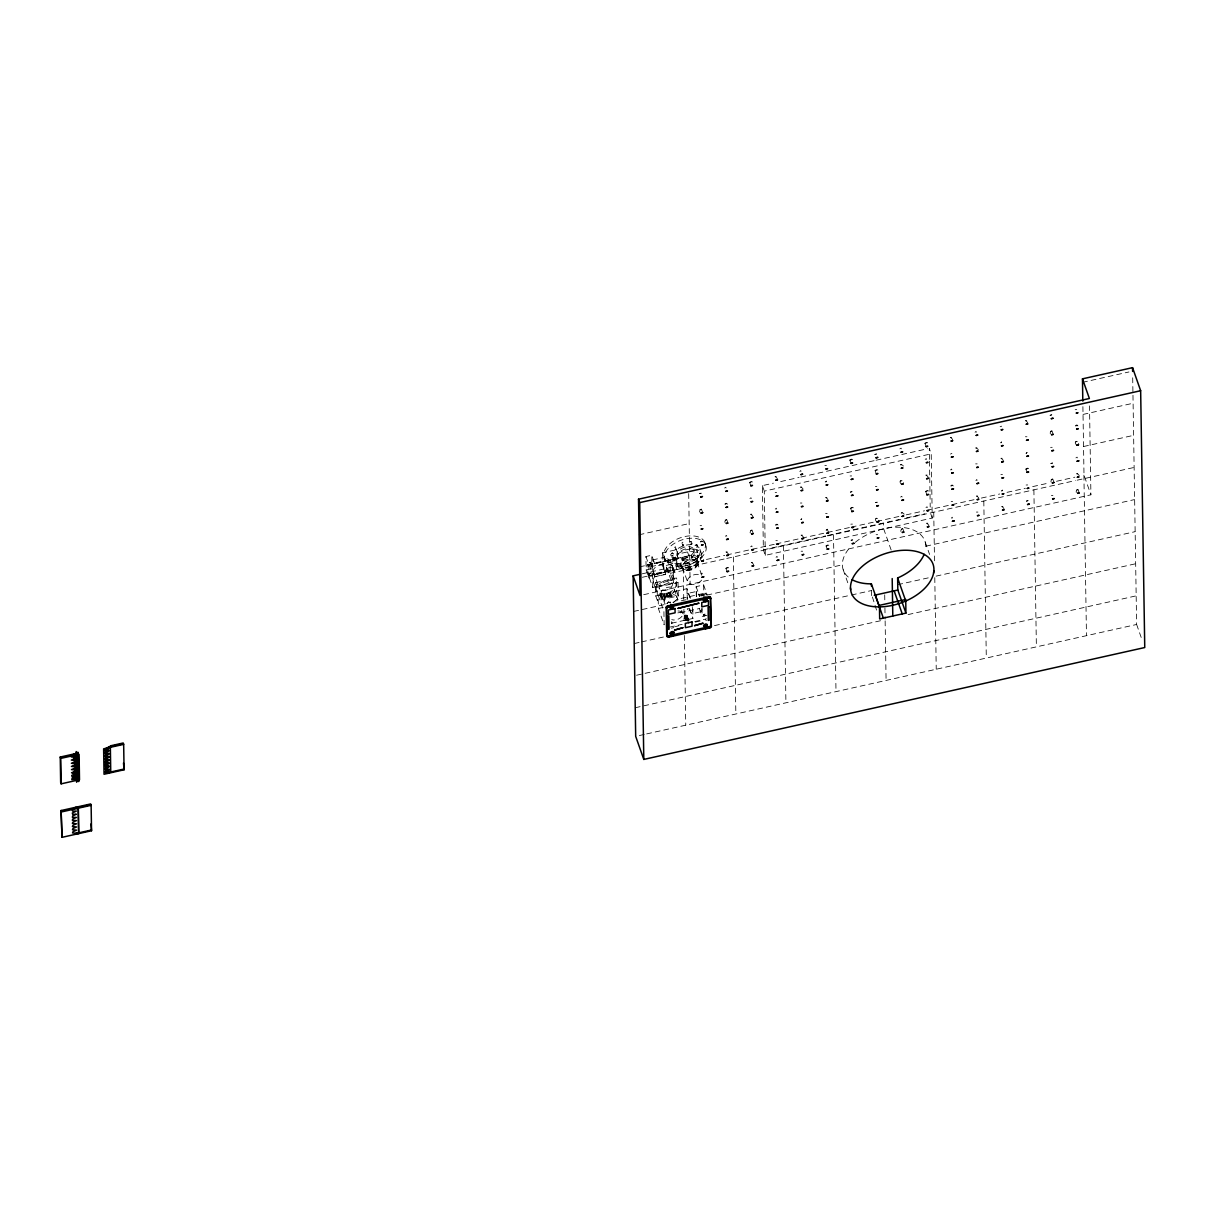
<?xml version="1.0" encoding="UTF-8"?>
<svg xmlns="http://www.w3.org/2000/svg" width="1205" height="1205" viewBox="0 0 1205 1205"><rect width="100%" height="100%" fill="white"/><g stroke="black" fill="none" stroke-linecap="round" stroke-linejoin="round"><path stroke-width="0.75" stroke-dasharray="5 3.75" d="M664.256 594.427L665.145 597.123L664.859 594.291C668.218 597.921 662.916 599.593 663.096 594.683L664.573 597.198L663.684 594.547M672.691 552.658C665.461 558.02 680.464 554.481 671.622 553.185M690.179 541.964C692.845 540.382 691.986 548.501 690.119 541.843M673.038 560.656C669.362 547.989 676.035 569.152 673.55 557.087C673.083 555.851 670.869 563.262 674.695 560.28M674.86 571.065C673.218 575.357 673.354 560.762 674.785 570.763M685.103 617.638L686.157 620.635L686.865 619.566L688.055 619.973L686.88 616.659L687.95 619.671L687.001 616.93L685.027 617.517L686.278 615.996L687.648 620.545M652.161 565.311C651.212 569.468 649.751 555.731 650.519 565.778M652.327 575.915C643.56 575.523 656.469 569.935 650.7 576.532M667.193 561.952L668.85 561.635L667.284 562.178L666.169 559.09L667.811 558.593L668.835 561.485M688.386 617.999C684.184 619.566 690.601 616.599 688.055 620.018M699.834 509.67C704.082 508.088 696.611 510.754 701.024 513.074M701.792 561.229C696.836 556.966 705.076 555.023 703.464 560.852M702.003 541.391C697.499 543.847 703.81 537.189 703.208 544.796M700.843 573.866L701.988 573.113L702.334 573.866M701.581 595.586L702.56 594.969M703.268 614.791L705 614.128L703.268 614.791L704.82 616.433L705.03 614.173M724.612 488.025L725.741 487.272L726.103 488.025M725.124 520.123C729.447 518.602 721.765 521.208 726.314 523.527M726.54 503.705C722.217 506.266 728.046 499.322 727.73 507.109M725.38 536.225L726.51 535.427L726.811 536.24M727.564 567.901C722.654 570.402 730.471 563.353 728.754 571.306M727.293 551.905C723.346 551.845 729.07 551.995 728.498 555.249M751.318 482.06C746.407 484.561 754.225 477.496 752.523 485.464M749.917 498.569L750.956 497.725L751.333 498.539M750.414 530.577C754.676 528.829 746.949 532.188 751.679 534.177M751.83 514.204C748.079 514.098 753.396 514.369 753.035 517.563M752.598 562.358C748.742 562.208 754.059 562.599 753.803 565.717M776.351 476.517C772.616 476.291 777.707 476.819 777.556 479.861M776.607 492.514L775.177 492.453M777.12 524.612C772.766 527.188 778.686 520.244 778.325 528.016M777.376 540.714L775.884 540.653M801.656 486.925C797.394 487.287 804.277 486.684 802.846 490.33M801.897 503.027L800.376 503.027M802.41 535.125C798.493 534.99 804.112 535.291 803.615 538.484M826.946 497.424C823.151 497.304 828.483 497.71 828.151 500.783M827.715 545.534C822.804 548.034 830.622 540.985 828.92 548.938M851.468 459.692C846.573 462.193 854.375 455.129 852.673 463.097M852.236 507.832C847.326 510.348 855.143 503.283 853.441 511.251M876.773 470.146C871.863 472.646 879.68 465.597 877.963 473.55M877.059 522.081C872.104 518.105 880.268 515.559 878.731 521.705M876.125 534.719L877.662 534.674M877.526 518.346L875.884 518.768M899.879 448.878L901.024 448.124L901.37 448.878M901.596 484.38C896.64 480.132 904.88 478.174 903.268 484.003M900.647 497.078L901.702 496.279L902.138 497.032M901.159 529.131C905.497 527.474 897.529 530.441 902.425 532.731M926.585 442.913C921.689 445.413 929.492 438.349 927.79 446.317M925.199 459.421L926.238 458.578L926.615 459.391M927.353 491.068C922.443 493.568 930.26 486.504 928.558 494.472M927.097 475.056C923.316 475.011 928.724 475.177 928.302 478.415M927.865 523.211C924.145 523.015 929.221 523.497 929.07 526.57M951.634 437.37C947.883 437.129 953.095 437.701 952.824 440.729M952.402 485.464C948.064 488.025 953.923 481.096 953.592 488.869M952.643 501.566L951.167 501.521M976.924 447.778C972.721 448.2 979.514 447.401 978.129 451.182M977.18 463.88L975.643 463.88M977.692 495.978C973.791 495.948 979.529 496.099 978.897 499.337M1001.701 426.178L1000.135 426.736M1002.214 458.277C998.463 458.156 1003.69 458.427 1003.419 461.636M1002.982 506.431C999.337 506.251 1004.383 506.748 1004.187 509.79M1026.75 420.59C1022.97 420.394 1028.226 420.891 1027.94 423.949M1027.519 468.685C1022.608 471.2 1030.426 464.136 1028.709 472.104M1050.368 431.375C1054.601 429.673 1047.19 432.761 1051.573 434.779M1051.137 479.53C1055.339 477.828 1047.913 480.87 1052.342 482.934M1051.393 495.571L1052.929 495.526M1076.863 445.232C1071.908 441.331 1080.042 438.65 1078.535 444.856M1077.074 425.41C1072.812 428.016 1078.46 420.997 1078.279 428.814M1075.929 457.885L1077.059 457.132L1077.406 457.885M1076.427 489.983C1080.749 488.266 1072.977 491.504 1077.707 493.583M1077.842 473.565C1073.625 473.911 1080.463 473.309 1079.047 476.969M665.778 597.183L665.431 597.439A6.929 4.142 -19.4 0 1 675.794 595.421A6.929 4.142 -19.4 0 1 672.872 602.545M669.197 594.155L670.643 593.237M691.58 555.475C692.559 562.78 691.037 552.583 690.435 555.897M697.017 550.037C697.846 557.418 696.686 547.236 695.842 550.429M686.217 616.177L684.862 616.644L684.681 615.559L685.66 616.764M674.499 557.584C683.762 559 668.624 562.509 675.628 557.011M690.119 541.783L691.369 541.527M670.101 596.656L669.227 593.598M700.09 525.666L701.626 525.666M802.666 551.227L801.099 551.227M826.419 465.386L824.853 465.386M875.357 486.519L876.894 486.519M977.933 512.08L976.366 512.08M1002.47 474.378L1000.888 474.393M1050.624 447.371L1052.206 447.311M1075.161 409.685L1076.743 409.625M702.244 557.538L700.632 557.96M827.172 513.586L825.591 513.601M850.835 524.16L852.447 524.1M902.033 480.765L900.421 481.111M1026.976 436.752L1025.395 436.752M1026.118 485.013L1027.714 484.952M686.458 616.282C684.696 614.354 684.952 618.18 686.73 620.906M850.097 475.96L851.679 475.945M685.163 616.237L686.202 615.86L684.515 618.044L686.022 618.27L687.513 617.382L687.151 615.288C684.214 614.716 687.061 616.086 685.404 615.951M669.272 593.508L670.537 593.417M673.64 602.395L676.984 599.367L705.226 593.086M685.253 616.448L685.781 616.538M927.368 507.546L927.007 506.733L925.982 507.621M698.026 556.349L699.156 555.294M752.04 546.739L751.8 545.88L750.7 546.769M951.845 469.905L951.604 469.031L950.504 469.935M687.709 620.5L686.564 618.527M687.317 608.51L687.513 609.549L688.627 608.51M801.024 471.396L800.783 470.492L799.819 471.471M776.502 509.097L776.336 508.179L775.267 509.128M671.772 623.738L671.833 622.759M777.27 557.252L777.029 556.333L776.065 557.312M976.291 432.264L976.05 431.345L975.056 432.279M977.059 480.403L976.818 479.5L975.914 480.509M952.537 518.105L952.221 517.201L951.332 518.165M669.317 602.41L667.736 602.756M669.513 602.696L670.658 602.651M700.557 595.104L702.063 594.216L702.41 595.195L700.903 596.083L700.557 595.104L700.587 596.219L702.093 596.43M702.078 595.918L701.28 595.21L702.696 594.954M685.645 615.589L684.862 616.644M684.515 618.044L684.169 617.065L685.675 617.291L687.151 615.288M668.398 602.485L669.272 602.5M801.566 519.671L801.777 518.662L800.632 519.656M1001.37 442.838L1001.641 441.843L1000.481 442.853M826.012 482.015L826.434 481.006L825.214 482M1002.063 491.007L1002.485 490.013L1001.31 491.038M666.892 558.307L667.163 558.261M667.058 569.016C670.311 569.498 666.139 574.755 669.016 572.194M677.843 612.908L681.533 611.989A5.212 2.772 36.8 0 0 681.638 611.718M680.223 612.833L699.352 608.54M826.63 530.2L827.353 529.251L828.588 532.7M660.686 595.24L661.304 596.927M661.846 594.969L662.042 597.108M666.606 593.884L667.239 595.571M667.781 593.628L667.916 595.767M661.485 597.409L661.214 598.674L660.084 595.375M667.419 596.068L667.148 597.334L666.019 594.02M662.373 598.177L662.373 598.418M668.308 596.821L668.308 597.062M670.236 595.24L670.387 593.749L670.793 594.863M670.372 595.39L671.26 596.159M689.652 608.781A10.393 1.627 77.4 0 0 692.333 613.646L701.265 611.658M1082.527 382.331L1128.949 371.968M929.462 459.361L929.281 448.365L931.224 453.848L932.233 518.06L765.311 555.339L763.383 549.842L762.358 485.645L773.369 483.175M780.704 481.548L799.051 477.451M800.873 477.029L874.258 460.641M876.08 460.235L899.939 454.918M901.762 454.511L927.443 448.772M1083.024 414.43L1133.031 403.268M765.311 555.339L764.286 491.128L931.224 453.848M639.087 534.779L689.155 523.588M1083.536 446.528L1133.543 435.367M649.013 578.099L648.983 575.689L676.939 569.438L676.803 560.882L648.847 567.133L648.802 564.723L649.013 578.099L646.136 569.905L645.925 556.529L651.769 555.234L654.646 563.684L665.506 561.259L662.614 552.809L676.367 549.736A14.716 8.796 -19.4 0 1 696.159 545.654A14.716 8.796 -19.4 0 1 696.354 558.352A14.716 8.796 -19.4 0 1 676.577 563.112L662.825 566.184L665.717 574.363L654.857 576.788L651.98 568.609L651.769 555.234M676.367 549.736L677.888 554.059L687.513 551.905A10.83 6.462 -19.4 0 1 698.041 556.273A10.83 6.462 -19.4 0 1 687.724 565.281L678.099 567.435L676.577 563.112M652.538 559.948L663.398 557.538M647.341 564.678L675.297 558.427M654.646 563.413L665.491 560.988M649.435 578.008L652.779 587.498L673.64 582.843L670.296 573.339L670.085 559.964L688.868 555.776A10.83 6.462 -19.4 0 1 699.216 558.954L697.861 555.083M639.599 566.877L689.667 555.701M646.136 569.905L651.98 568.609M642.295 573.806L699.111 561.123M706.446 559.481L724.777 555.385M726.6 554.978L750.429 549.661M752.266 549.254L774.258 544.329M776.095 543.922L799.909 538.605M801.747 538.198L825.576 532.866M827.413 532.459L849.404 527.549M851.227 527.142L875.056 521.825M876.894 521.404L898.885 516.493M906.22 514.866L924.551 510.769M926.374 510.363L950.203 505.031M952.04 504.624L974.032 499.714M981.367 498.072L999.683 493.99M1007.019 492.348L1025.35 488.251M1032.685 486.609L1049.178 482.934M1056.514 481.292L1074.83 477.195M652.779 587.498L652.568 574.122L673.429 569.468L670.085 559.964M763.383 549.842L825.741 535.909M827.579 535.502L899.126 519.521M906.461 517.894L924.807 513.797M642.355 577.285L724.913 558.849M726.751 558.442L825.832 536.315M827.654 535.894L1075.342 480.584M1077.18 480.177L1134.056 467.465M654.857 576.788L665.702 574.107A10.393 1.627 77.4 0 1 662.84 559.828A10.393 1.627 77.4 0 1 665.506 561.259M670.296 573.339L689.079 569.152A10.83 6.462 -19.4 0 0 699.036 562.057M655.565 582.633L676.427 577.978L678.038 582.557L678.264 595.933L657.388 600.602L655.776 596.008L655.565 582.633L657.177 587.227L657.388 600.602M657.177 587.227L678.038 582.557M643.711 594.683L1090.917 494.803L1089.501 405.904M658.156 595.119L663.925 611.492L664.136 624.868L658.382 608.495L658.156 595.119L686.955 588.688L690.42 598.508M696.294 596.671L696.144 586.639L703.645 584.967L707.109 594.788M655.776 596.008L676.638 591.354L676.427 577.978M687.543 599.563A10.393 1.627 77.4 0 1 687.618 593.447L696.806 591.399M633.694 611.432L664.814 604.488M681.292 600.813L688.612 599.171M706.913 595.089L842.355 564.829M925.817 546.196L1134.553 499.578M658.382 608.495L663.774 607.29M671.471 623.241L692.935 618.436L692.724 605.061M699.231 608.209L702.123 616.388L707.124 615.273M669.619 627.142L682.181 624.326M694.743 621.524L705.512 619.129A1.732 1.039 -19.4 0 0 706.416 618.737M675.282 626.585L678.611 625.832M695.315 622.111L700.316 620.982M671.336 628.167L673.836 627.609M634.207 643.545L639.689 642.31M641.512 641.904L663.413 637.023M714.505 625.606L849.555 595.436M851.378 595.029L871.456 590.555M897.74 584.681L928.769 577.752M936.074 576.126L1135.065 531.676M876.547 610.092L872.013 595.797M636.556 675.237L880.569 620.726M908.088 614.58L1135.577 563.774M635.231 707.742L1136.089 595.873M639.358 735.547L644.856 734.312M646.678 733.905L1136.631 624.476L1132.655 375.162M1026.359 453.381L1027.157 452.417L1025.967 453.381M677.059 599.337L677.918 599.713M667.329 568.956C670.161 570.989 662.132 568.489 667.374 572.752M701.28 595.21L701.913 595.421M670.522 602.877L668.504 601.702L667.193 603.675M685.976 616.041L687.498 616.267M683.295 558.683C682.015 557.794 682.331 560.822 683.988 560.596M664.482 597.544L665.326 597.499A6.929 4.142 -19.4 0 0 667.359 603.6M674.438 547.356L675.538 546.799L675.99 549.676L674.303 547.145L675.538 546.844M826.103 530.2L827.323 529.221M695.722 544.886C696.4 542.506 698.478 548.486 696.565 547.281M682.015 543.545C686.609 549.706 680.223 542.762 683.054 543.35C684.063 541.557 680.223 543.862 682.889 542.22M697.996 555.58L699.201 556.107M950.474 454.059L951.89 453.366M901.671 464.287C897.303 465.974 905.106 462.961 903.012 467.962M902.44 512.441C898.147 514.174 905.844 511.056 903.78 516.117M692.182 543.817L690.992 544.299M676.351 549.119L675.146 549.601M697.846 552.312L696.656 552.764M683.747 544.781L682.542 545.232M673.505 554.933L672.33 555.445M676.532 559.466L675.342 559.948M705.528 615.544L703.795 616.297M668.444 595.662L668.911 596.927M692.393 557.689L691.203 558.171M688.793 619.219L687.076 619.988M697.695 546.693L696.897 544.374M681.879 558.728C684.515 558.849 680.433 558.036 682.798 561.033M670.884 593.432L671.863 596.264M1075.704 441.964L1077.33 441.407M672.104 622.94L671.652 621.629M662.675 597.469L662.976 598.283M670.944 595.511L671.26 596.4M670.703 596.52L669.829 594.125M686.157 620.635L684.997 617.382L686.052 620.379M1136.631 624.476L1141.632 638.665M1082.903 406.627L1084.003 475.162L1090.917 494.803M1078.038 489.426L1079.303 493.011M1051.98 430.803L1053.245 434.402M1052.748 478.957L1054.014 482.557M1025.847 469.061L1027.037 472.465M924.928 443.274L926.193 446.874M925.681 491.429L926.961 495.029M930.787 513.933L932.233 518.06M925.214 542.054L929.582 554.466M902.756 528.558L904.036 532.158M875.101 470.522L876.291 473.927M891.158 550.037L883.657 528.769L883.581 523.407M849.811 460.054L851.001 463.458M850.564 508.209L851.769 511.613M843.214 569.784L848.2 583.973M826.043 545.91L827.248 549.314M762.358 485.645L764.286 491.128M749.646 482.422L750.911 486.022M752.025 530.019L753.291 533.619M726.72 519.566L727.986 523.151M725.892 568.278L727.157 571.878M701.431 509.097L702.696 512.697M705.076 543.003A21.645 12.939 -19.4 0 1 677.828 564.181A21.645 12.939 -19.4 0 1 670.884 542.868A21.645 12.939 -19.4 0 1 705.076 543.003L705.904 545.353A21.645 12.939 -19.4 0 1 678.656 566.546A21.645 12.939 -19.4 0 1 671.712 545.232A21.645 12.939 -19.4 0 1 705.904 545.353M699.939 549.269L701.461 553.592M693.719 549.239L694.396 551.137M697.077 559.406L697.966 561.922M697.153 562.238L702.229 576.638M703.916 595.421L703.569 594.427L702.063 594.743M687.513 551.905L688.868 555.776M696.144 586.639L699.593 596.46M687.724 565.281L689.079 569.152M705.512 619.129L705.964 620.424A1.732 1.039 -19.4 0 0 706.431 620.289M682.482 567.495L687.558 581.91M680.78 565.265L681.668 567.781M676.969 555.068L677.647 556.966M689.471 608.615L692.935 618.436M673.203 571.351C672.119 566.38 672.465 566.937 673.294 571.562L672.164 568.399L673.806 567.917M672.932 575.116A10.393 6.206 -19.4 0 1 659.858 585.284A10.393 6.206 -19.4 0 1 656.529 575.056A10.393 6.206 -19.4 0 1 672.932 575.116L675.93 583.627A10.393 6.206 -19.4 0 1 662.855 593.794A10.393 6.206 -19.4 0 1 659.527 583.566A10.393 6.206 -19.4 0 1 675.93 583.627M688.582 619.37L689.004 620.575M687.166 616.388L687.513 617.382M688.808 623.557L685.645 615.062L684.139 615.951L684.485 616.93M676.638 591.354L678.264 595.933M685.675 617.291L686.022 618.27M664.121 557.026L664.949 559.391M674.273 589.335A6.929 4.142 -19.4 0 1 665.552 596.114A6.929 4.142 -19.4 0 1 663.337 589.29A6.929 4.142 -19.4 0 1 674.273 589.335L676.909 596.806M669.016 602.651L668.685 602.199M653.366 571.682L659.301 588.522M661.168 593.824L663.819 601.355M649.224 564.633L652.568 574.122M645.925 556.529L648.802 564.723M653.276 581.849L656.228 590.209M666.47 567.194A6.929 4.142 -19.4 0 1 657.764 573.972A6.929 4.142 -19.4 0 1 655.535 567.148A6.929 4.142 -19.4 0 1 666.47 567.194L672.209 583.506M677.391 598.177L677.993 599.924M673.595 557.147L674.619 560.069M681.638 610.242L682.768 613.556M667.178 593.764L667.239 595.812M661.259 595.104L661.304 597.168M1083.913 475.177L1086.473 635.683M1033.89 489.833L1036.39 646.859M983.807 501.024L986.308 658.051M933.739 512.215L934.508 560.807M934.779 577.632L936.24 669.242M929.492 461.199L929.718 475.87M929.748 477.707L929.989 492.378M930.019 494.216L930.215 507.064M884.711 594.833L884.801 600.406M884.922 607.862L885.103 619.024M885.133 620.876L886.082 680.433M871.456 590.631L871.546 595.903M833.499 534.598L835.999 691.625M783.416 545.775L785.916 702.801M733.348 556.966L735.848 713.993M703.645 584.967L703.856 598.343M701.988 608.028L702.123 616.388M688.688 493.568L690.134 584.32M686.955 588.688L687.121 598.719M683.265 568.158L683.762 599.924M683.913 609.278L684.094 620.5M684.335 635.442L685.765 725.184M673.429 569.468L673.64 582.843M670.191 601.882L670.206 602.997M662.614 552.809L662.825 566.184M654.857 576.517A10.393 1.627 77.4 0 1 651.98 562.238A10.393 1.627 77.4 0 1 654.646 563.684M677.888 554.059A14.716 8.796 -19.4 0 1 697.68 549.977A14.716 8.796 -19.4 0 1 697.876 562.675A14.716 8.796 -19.4 0 1 678.099 567.435M648.983 575.689A6.929 1.085 77.4 0 1 647.07 566.169A6.929 1.085 77.4 0 1 648.847 567.133M676.939 569.438A6.929 1.085 77.4 0 1 675.026 559.918A6.929 1.085 77.4 0 1 676.803 560.882M701.626 580.132A7.787 4.654 -19.4 0 1 690.691 584.289A7.787 4.654 -19.4 0 1 689.335 577.376A7.787 4.654 -19.4 0 1 700.632 574.996M687.422 620.59A1.551 0.934 -19.4 0 1 688.507 620.575M688.281 620.53A3.329 2.003 36.4 0 1 687.483 620.304M685.57 620.605A1.551 0.934 -19.4 0 1 687.528 619.129L687.663 619.129A1.551 0.934 -19.4 0 1 688.13 620.59M704.82 595.104A6.929 1.085 77.4 0 1 706.296 594.833M665.281 604.006A6.929 4.142 -19.4 0 1 666.229 598.313A6.929 4.142 -19.4 0 1 674.815 596.114A6.929 4.142 -19.4 0 1 676.788 601.054M677.993 610.95A6.929 4.142 -19.4 0 1 682 616.282A6.929 4.142 -19.4 0 1 671.727 619.656M692.197 606.597A10.393 1.627 77.4 0 1 692.333 613.646M687.618 593.447A10.393 1.627 77.4 0 1 690.209 598.252M701.867 608.751A10.393 1.627 77.4 0 1 699.427 608.48M696.595 596.611A10.393 1.627 77.4 0 1 699.397 596.204M855.294 542.31A43.305 25.877 -19.4 0 1 903.027 527.489A43.305 25.877 -19.4 0 1 925.455 550.098M848.26 577.044A43.305 25.877 -19.4 0 1 848.923 548.682M649.465 562.705L651.092 562.223L649.465 562.705M649.631 573.399L651.287 572.993L649.631 573.354M699.578 493.568L701.235 493.191L699.578 493.508M850.323 492.107L851.965 491.7L850.323 492.107M851.091 540.262L852.748 539.9L851.107 540.156M874.845 454.421L876.502 453.999L874.845 454.421M875.613 502.575L877.27 502.199L875.643 502.47M1026.359 501.114L1028.016 500.693L1026.359 501.114M1050.112 415.273L1051.769 414.851L1050.112 415.273M1050.88 463.428L1052.552 463.051L1050.88 463.428M682.256 558.171A8.872 5.302 -19.4 0 0 693.884 549.751A8.872 5.302 -19.4 0 0 680.132 549.194A8.872 5.302 -19.4 0 0 682.256 558.171M682.919 560.069A8.872 5.302 -19.4 0 0 694.562 551.649A8.872 5.302 -19.4 0 0 680.795 551.107A8.872 5.302 -19.4 0 0 682.919 560.069M686.775 570.643A8.661 5.182 -19.4 0 0 698.117 562.419A8.661 5.182 -19.4 0 0 684.696 561.892A8.661 5.182 -19.4 0 0 686.775 570.643M685.886 568.112A8.661 5.182 -19.4 0 0 697.228 559.903A8.661 5.182 -19.4 0 0 683.807 559.361A8.661 5.182 -19.4 0 0 685.886 568.112M687.076 570.07A7.787 4.654 -19.4 0 0 697.303 562.675A7.787 4.654 -19.4 0 0 685.208 562.193A7.787 4.654 -19.4 0 0 687.076 570.07M663.368 590.54A6.929 4.142 -19.4 0 0 672.36 583.913A6.929 4.142 -19.4 0 0 661.56 583.582A6.929 4.142 -19.4 0 0 663.368 590.54"/><path stroke-width="1.5" d="M705.467 600.467L704.518 600.723L706.341 600.798M933.86 571.155L933.935 569.242A43.305 25.877 -19.4 0 0 891.775 551.815A43.305 25.877 -19.4 0 0 850.474 587.889L850.956 591.595A43.305 25.877 -19.4 0 0 892.634 605.317A43.305 25.877 -19.4 0 0 933.574 573.143L933.86 571.17L933.574 573.143M673.053 606.718A1.551 0.934 -19.4 0 1 671.788 607.772L670.778 606.958L672.706 606.868M672.706 607.501C666.44 610.995 677.888 607.802 671.667 607.907M706.07 599.864C705.076 597.906 704.458 599.472 706.492 600.316C707.215 602.907 702.289 601.129 705.196 600.271C707.606 598.463 703.479 600.873 705.317 599.774M704.895 601.009L705.994 601.31L706.281 600.105M673.098 633.137C675.282 635.713 670.251 630.727 673.128 632.203M61.139 783.837L60.732 758.412L79.093 754.315L79.5 779.725L61.139 783.837L60.657 782.452L60.25 757.041L75.192 753.712L71.17 755.671M108.811 746.934L104.699 749.164L105.212 750.79L109.113 750.805L104.986 753.02L105.498 754.044L109.158 753.984L105.046 756.198L105.543 757.222L109.218 757.162L105.091 759.376L105.603 760.4L109.263 760.325L105.136 762.554L105.648 763.578L109.309 763.503L105.287 765.476L105.694 766.757L109.369 766.681L105.332 768.639L105.754 769.935L109.414 769.859L105.543 771.607L105.799 773.113L109.459 773.038L108.691 771.622L105.031 771.697L109.173 769.182L105.106 769.016L105.483 767.555L109.128 766.003L105.453 766.064L105.046 764.783L109.068 762.825L105.407 762.886L104.895 761.861L109.022 759.647L105.362 759.707L104.85 758.683L108.962 756.469L105.302 756.529L104.805 755.505L108.917 753.291L105.257 753.366L104.745 752.327L108.872 750.113L104.805 749.962L108.555 748.576L108.811 746.934L123.422 743.681M705.769 628.649L673.143 636.12L672.254 633.74C674.634 635.231 671.607 633.378 671.938 633.227M672.977 632.143L672.435 633.484A1.898 1.145 -19.4 0 0 673.806 632.053M705.738 626.525C703.133 626.675 708.45 624.958 706.281 627.338M706.687 625.787L704.82 625.877M706.492 625.214C706.868 626.751 705.452 626.751 706.356 627.293M704.488 600.677L704.368 599.171A1.551 0.934 -19.4 0 0 705.753 598.267M705.979 599.277L704.338 598.795L705.256 598.267M671.938 633.86L672.646 634.824L704.91 627.624L705.633 626.208L706.537 628.664L709.7 627.956A1.732 1.039 -19.4 0 0 711.357 626.525L710.453 597.394A1.732 1.039 -19.4 0 0 708.766 596.686L705.196 597.68M704.714 598.975L705.151 600.421M706.25 600.241L705.181 597.755L705.121 598.734A1.732 1.039 -19.4 0 1 706.748 599.126A1.898 1.145 -19.4 0 1 704.383 600.918A1.898 1.145 -19.4 0 1 703.886 599.006A1.898 1.145 -19.4 0 1 706.853 599.096M672.465 634.056C671.893 633.423 669.965 631.887 671.592 634.071M706.371 625.018C704.895 623.181 706.492 626.284 706.326 625.049M672.676 607.079L670.658 607.772L671.848 606.476M706.446 626.058L706.235 625.274M670.582 606.974L672.767 606.567L671.547 606.416M706.1 627.594L706.115 628.498L705.302 626.359L705.648 627.233M704.714 626.073L705.497 627.489L704.714 626.389M704.307 599.216L704.533 600.256M670.613 606.793L671.652 606.205M671.818 606.115L672.179 604.865L704.774 597.71M672.375 635.125L672.013 636.376L671.516 635.08L668.353 635.788A1.732 1.039 -19.4 0 1 666.666 635.095L666.214 607.275A1.732 1.039 -19.4 0 1 667.871 605.829L671.396 605.166M705.543 598.855L709.233 597.996A1.732 1.039 -19.4 0 1 710.92 598.704M672.691 607.923L671.321 608.766L672.36 608.254M671.426 633.333L672.812 632.806L672.044 632.896M672.48 633.453L671.592 635.05M72.014 809.173L76.035 807.214L76.533 808.585M704.428 600.165L705.528 599.653L705 598.508M672.526 607.486L672.315 606.326M705.874 600.708L704.428 597.665M671.396 607.456L672.013 607.23M671.215 606.492L670.944 608.209M704.473 600.482L705.106 600.331M672.48 606.236L705.362 598.96M705.211 600L705.317 599.141M73.52 756.65L75.93 756.559M73.565 759.828C77.903 758.246 75.99 763.609 73.52 762.539M73.61 763.006C78.054 761.409 75.81 766.922 73.52 765.717M73.671 766.184C78.144 764.708 75.975 769.95 73.626 768.895M73.716 769.362L76.126 769.272M73.761 772.526C78.235 771.049 76.035 776.366 73.671 775.252M73.821 775.704L76.231 775.628M704.85 598.795L704.85 597.831L705.648 600.105A1.732 1.039 -19.4 0 1 706.702 600.105M1082.813 401.069L1082.467 378.852L1132.549 367.661L1140.653 390.721L1144.75 647.537L643.801 759.421L635.683 736.36L633.137 575.854L640.457 574.213M633.137 575.854L640.051 595.496L638.514 499.201L1089.38 398.494L1082.467 378.852M643.801 759.421L639.719 502.606L1140.653 390.721M671.983 636.391L668.805 637.099A1.732 1.039 -19.4 0 1 667.118 636.406L666.681 608.57A1.732 1.039 -19.4 0 1 668.338 607.139L671.501 606.431M123.663 744.359L103.63 748.832L104.037 774.258L124.07 769.784L123.663 744.359L123.181 742.988L110.333 745.865L110.74 771.275M668.248 629.371L669.076 629.176L668.865 615.8L668.037 615.996L668.248 629.371L667.329 626.751M710.453 597.394L710.89 625.214A1.732 1.039 -19.4 0 1 709.248 626.645L705.753 627.338M874.318 595.285L897.815 590.028L897.635 577.978A43.305 25.877 -19.4 0 0 924.16 554.315M109.218 772.345L123.829 769.091M905.934 613.089L879.665 618.948L879.439 605.347L905.723 599.488L905.934 613.089L897.815 590.028M61.109 810.543L90.646 803.946L91.128 805.317L91.535 830.742L61.997 837.339L61.109 810.543L61.997 837.339M90.887 804.639L76.292 807.892L72.255 809.85L72.677 811.146L76.337 811.07L72.315 813.029L72.722 814.324L76.382 814.249L72.752 815.815L72.375 817.276L76.442 817.427L72.797 818.993L72.33 820.228L76.487 820.605L72.842 822.172L72.375 823.407L76.533 823.783L72.903 825.35L72.421 826.585L76.593 826.961L72.948 828.528L72.481 829.763L76.638 830.14L72.993 831.691L72.526 832.941L76.683 833.318L91.294 830.049M61.591 811.914L91.128 805.317M673.113 636.135L671.923 633.815L671.938 634.719M704.88 600.482L704.518 599.246M704.292 598.704L704.383 598.689A1.551 0.934 -19.4 0 1 706.461 599.096A1.551 0.934 -19.4 0 1 704.292 600.421M671.396 607.531L670.718 607.441M73.415 756.183L76.005 755.053L76.186 751.543M73.776 778.43L76.141 777.587L76.337 775.719M73.505 759.361L75.84 758.517L76.035 756.665M73.671 772.074L76.035 771.23L76.231 769.377M671.471 608.329L672.224 608.314L671.215 608.405M671.471 633.484L672.39 636.029M75.538 779.153L71.773 779.65L72.149 778.189L75.779 776.638L72.119 776.698L71.713 775.418L75.734 773.459L71.532 772.797L75.177 771.23L75.644 769.995L71.487 769.618L75.132 768.052L75.599 766.817L71.441 766.44L75.072 764.874L75.553 763.639L71.381 763.262L75.026 761.711L75.493 760.46L71.336 760.084L74.981 758.532L75.448 757.282L71.291 756.921L77.18 753.999L77.828 780.102L75.538 779.153L76.081 780.494M706.296 625.515L706.416 624.672M672.797 636.089L672.706 635.05M704.443 625.998L705.181 624.762L704.443 625.998A1.551 0.934 -19.4 0 0 706.868 624.808M897.635 577.978L905.753 601.024M894.125 590.857L902.244 613.902M852.161 579.726A43.305 25.877 -19.4 0 0 871.351 583.838L879.469 606.898M875.237 595.074L883.355 618.12M708.766 596.686L709.233 597.996M705.994 597.243L706.416 598.418M705.588 597.394L706.431 599.518M704.488 597.032L704.895 598.192M710.89 625.214L711.357 626.525M709.248 626.645L709.7 627.956M705.317 627.263L705.784 628.573L705.769 627.669M704.91 627.624L705.362 628.935M638.514 499.201L639.719 502.606M672.616 604.699L673.023 605.874M672.209 604.85L673.038 606.974M671.803 605.211L672.269 607.425L671.11 604.488M671.034 605.121L671.938 607.501L671.923 606.597M667.871 605.829L668.338 607.139M666.214 607.275L666.681 608.57M668.353 635.788L668.805 637.099M666.666 635.095L667.118 636.406M124.07 769.784L123.497 762.961M75.192 753.712L75.674 755.083M91.535 830.742L90.962 823.919M60.25 757.041L60.732 758.412M76.442 832.625L76.924 833.996M850.474 587.889L850.61 589.772M1132.549 367.661L1132.61 371.411M892.197 578.566L892.8 616.011M871.351 583.838L871.396 586.097M705.648 599.066L705.663 599.97M671.456 605.287L671.471 606.19M78.22 752.974L78.671 781.593L77.948 752.221M77.165 752.402L77.617 781.021M76.367 752.568L76.819 781.202M76.623 779.635L76.668 782.301M704.338 599.653A1.551 0.934 -19.4 0 1 705.392 600.662M673.369 606.718A1.898 1.145 -19.4 0 1 670.522 608.058M670.236 606.341A1.898 1.145 -19.4 0 1 672.947 605.784M670.567 606.356A1.551 0.934 -19.4 0 1 672.993 606.236M706.717 599.352A1.898 1.145 -19.4 0 1 704.262 600.647M704.021 598.599A1.898 1.145 -19.4 0 1 706.717 598.704M707.275 624.777A1.898 1.145 -19.4 0 1 704.789 626.6A1.898 1.145 -19.4 0 1 704.307 624.672A1.898 1.145 -19.4 0 1 707.275 624.777A1.898 1.145 -19.4 0 1 706.145 625.982A1.898 1.145 -19.4 0 1 704.323 626.284M672.3 633.634A1.898 1.145 -19.4 0 1 670.206 633.243M673.444 632.038A1.551 0.934 -19.4 0 1 670.598 633.227M704.292 598.313A1.551 0.934 -19.4 0 1 704.955 599.156M73.008 763.262A1.913 1.145 -19.4 0 1 72.451 763.458M73.159 772.797A1.913 1.145 -19.4 0 1 72.601 772.992M73.806 778.776A2.576 1.536 -19.4 0 1 77.06 779.53M700.768 496.972L702.425 496.55L700.768 496.972M701.024 513.014L702.696 512.652L701.024 513.014M701.28 529.07L702.952 528.694L701.295 529.025M701.536 545.127L703.208 544.75L701.566 545.021M701.792 561.168L703.449 560.762L701.792 561.168M702.048 577.225L703.72 576.849L702.048 577.225M725.817 491.384L727.474 491.007L725.817 491.324M726.073 507.425L727.73 507.064L726.073 507.38M726.329 523.482L727.986 523.106L726.344 523.377M726.585 539.524L728.227 539.117L726.585 539.524M726.841 555.58L728.498 555.204L726.841 555.535M727.097 571.637L728.739 571.215L727.097 571.577M750.851 485.781L752.507 485.419L750.881 485.675M751.107 501.837L752.764 501.461L751.137 501.732M751.363 517.879L753.02 517.472L751.363 517.879M751.619 533.936L753.276 533.559L751.634 533.89M751.875 549.992L753.532 549.616L751.905 549.887M752.131 566.034L753.788 565.672L752.161 565.928M775.884 480.193L777.556 479.816L775.9 480.147M776.14 496.249L777.797 495.827L776.14 496.249M776.397 512.291L778.068 511.929L776.412 512.245M776.653 528.347L778.325 527.971L776.683 528.242M776.909 544.389L778.581 544.027L776.939 544.283M777.165 560.446L778.822 560.024L777.165 560.446M800.933 474.604L802.575 474.183L800.933 474.604M801.189 490.646L802.846 490.284L801.189 490.601M801.446 506.702L803.102 506.326L801.461 506.597M801.702 522.759L803.358 522.383L801.702 522.699M801.958 538.801L803.599 538.379L801.958 538.801M802.214 554.857L803.856 554.436L802.214 554.797M825.967 469.001L827.624 468.64L825.982 468.956M826.223 485.058L827.88 484.681L826.253 484.952M826.479 501.114L828.136 500.693L826.494 501.054M826.735 517.156L828.392 516.794L826.735 517.156M826.991 533.212L828.648 532.836L827.007 533.152M827.248 549.269L828.904 548.893L827.278 549.164M851.001 463.413L852.673 463.051L851.031 463.307M851.257 479.47L852.914 479.048L851.257 479.47M851.513 495.511L853.185 495.15L851.528 495.466M851.769 511.568L853.441 511.191L851.784 511.523M852.025 527.624L853.697 527.248L852.055 527.519M852.281 543.666L853.953 543.304L852.281 543.666M876.05 457.825L877.692 457.403L876.05 457.825M876.306 473.881L877.963 473.505L876.306 473.821M876.562 489.923L878.219 489.546L876.577 489.817M876.818 505.98L878.475 505.603L876.833 505.874M877.074 522.021L878.716 521.614L877.074 522.021M877.33 538.078L878.987 537.701L877.33 538.033M901.084 452.237L902.741 451.86L901.099 452.176M901.34 468.278L902.997 467.917L901.37 468.173M901.596 484.335L903.253 483.958L901.611 484.274M901.852 500.376L903.509 499.97L901.852 500.376M902.108 516.433L903.765 516.056L902.123 516.388M902.364 532.49L904.021 532.113L902.394 532.384M926.118 446.633L927.79 446.272L926.148 446.528M926.374 462.69L928.046 462.313L926.389 462.645M926.63 478.746L928.287 478.325L926.63 478.746M926.886 494.788L928.558 494.427L926.901 494.743M927.142 510.845L928.814 510.468L927.172 510.739M927.398 526.886L929.07 526.525L927.413 526.841M951.167 441.045L952.809 440.623L951.167 441M951.423 457.102L953.08 456.725L951.423 457.102M951.679 473.143L953.336 472.782L951.679 473.098M951.935 489.2L953.592 488.823L951.95 489.094M952.191 505.257L953.848 504.925L952.206 505.151M952.447 521.298L954.104 520.922L952.447 521.298M976.201 435.457L977.858 435.08L976.216 435.397M976.457 451.498L978.114 451.137L976.472 451.453M976.713 467.555L978.37 467.179L976.743 467.45M976.969 483.612L978.626 483.19L976.969 483.612M977.225 499.653L978.882 499.292L977.24 499.608M977.481 515.71L979.138 515.333L977.496 515.65M1001.235 429.869L1002.906 429.492L1001.265 429.748M1001.491 445.91L1003.163 445.534L1001.521 445.805M1001.747 461.967L1003.404 461.545L1001.747 461.967M1002.003 478.008L1003.675 477.647L1002.018 477.963M1002.259 494.065L1003.931 493.689L1002.289 493.96M1002.515 510.122L1004.187 509.745L1002.545 510.016M1026.283 424.265L1027.94 423.904L1026.283 424.22M1026.54 440.322L1028.181 439.9L1026.54 440.322M1026.796 456.364L1028.452 456.002L1026.796 456.364M1027.052 472.42L1028.709 472.044L1027.067 472.315M1027.308 488.477L1028.965 488.1L1027.308 488.417M1027.564 504.518L1029.206 504.112L1027.564 504.518M1051.317 418.677L1052.974 418.256L1051.317 418.677M1051.573 434.734L1053.23 434.357L1051.588 434.674M1051.829 450.775L1053.486 450.414L1051.829 450.775M1052.086 466.832L1053.742 466.456L1052.101 466.772M1052.342 482.874L1053.998 482.467L1052.342 482.874M1052.598 498.93L1054.255 498.554L1052.613 498.885M1076.351 413.089L1078.023 412.713L1076.366 413.029M1076.607 429.131L1078.279 428.769L1076.637 429.025M1076.863 445.187L1078.52 444.765L1076.863 445.187M1077.119 461.244L1078.791 460.867L1077.119 461.244M1077.375 477.285L1079.047 476.909L1077.39 477.24M1077.632 493.342L1079.303 492.965L1077.662 493.237M671.381 634.101L671.366 634.176A1.898 1.145 -19.4 0 1 670.914 632.128A1.898 1.145 -19.4 0 1 673.881 632.233A1.898 1.145 -19.4 0 1 671.396 634.056M675.026 608.525L668.353 610.016L668.429 614.294L675.101 612.803L675.026 608.525M698.825 603.208L677.963 608.405L698.825 603.208M708.42 601.069L701.747 602.56L701.807 606.838L708.48 605.347L708.42 601.069M708.932 606.853L708.088 607.049L708.314 620.424L709.143 620.229L708.932 606.853M692.001 621.916L685.314 623.407L685.389 627.685L692.062 626.193L692.001 621.916M682.874 627.715L674.544 630.11L682.874 627.715M702.907 623.241L694.577 625.636L702.907 623.241M78.28 808.193L78.687 833.604L78.28 808.193M671.004 608.374A1.898 1.145 -19.4 0 0 673.475 606.552A1.898 1.145 -19.4 0 0 670.507 606.461A1.898 1.145 -19.4 0 0 671.004 608.374"/></g></svg>
